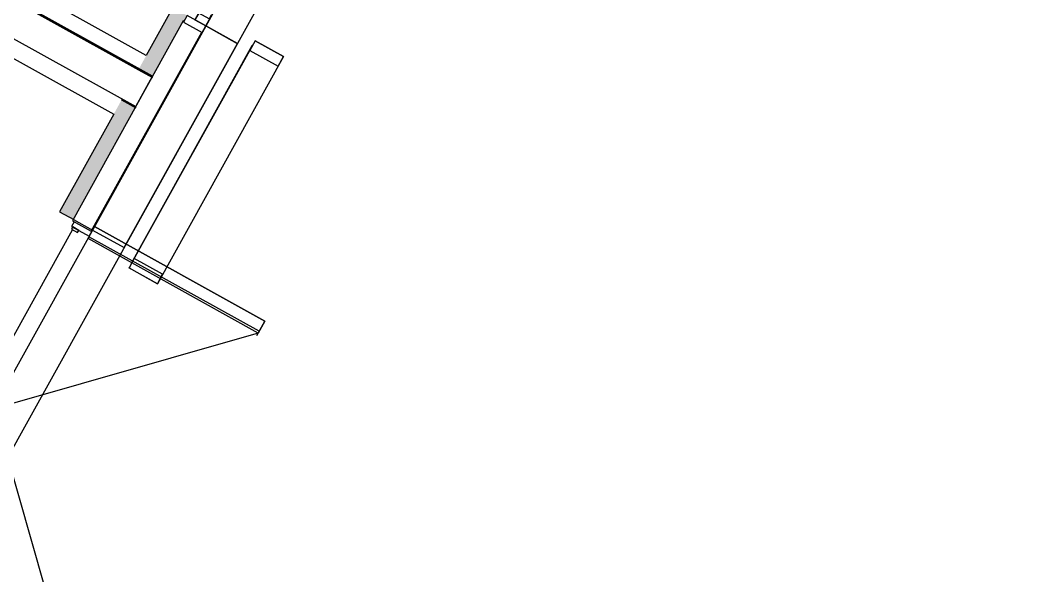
# Model space of a CAD drawing. Header units: metres. Extents: x 2.3 to 42.8, y 0.9 to 31.9.
# Drawn here: x 33.997 to 35.851, y 17.651 to 18.661 of the extents above; entities that cross this region are included whole.
import ezdxf

# ---------------------------------------------------------------- set-up
doc = ezdxf.new("R2010")
doc.units = ezdxf.units.M
for name, color, linetype in [('ARREDI', 9, 'Continuous'), ('PARETI_STRUTTURE', 7, 'Continuous'), ('PILASTRI_SETTI', 8, 'Continuous')]:
    doc.layers.add(name, color=color, linetype=linetype)

msp = doc.modelspace()

# ---------------------------------------------------------------- linework, layer by layer
at = {"layer": 'ARREDI'}
for points in [[(34.2067, 18.5041), (34.2373, 18.5592), (33.5009, 18.968), (33.4703, 18.913)], [(34.3213, 18.6739), (34.3145, 18.6618), (34.3345, 18.6507), (34.3447, 18.669), (34.3435, 18.6697), (34.3401, 18.6635)], [(34.4187, 18.6152), (34.1989, 18.2193), (34.1992, 18.2191), (34.419, 18.615)]]:
    msp.add_lwpolyline(points, close=True, dxfattribs=at)
for points in [[(34.2943, 18.6594), (34.2933, 18.66), (34.0914, 18.2963)], [(34.0914, 18.2963), (34.1258, 18.2772), (34.3268, 18.6392)], [(34.1989, 18.2193), (34.4187, 18.6152)]]:
    msp.add_lwpolyline(points, dxfattribs=at)
at = {"layer": 'PARETI_STRUTTURE'}
for points in [[(33.7734, 17.6404), (37.6425, 24.6087)], [(37.7058, 24.588), (33.0727, 16.2438)], [(34.2259, 18.597), (31.9652, 19.8523)], [(34.2374, 18.5569), (31.9509, 19.8265)], [(31.9509, 19.8265), (34.2116, 18.5712)], [(31.3899, 18.8161), (31.9059, 19.7456), (34.1667, 18.4903)], [(34.3278, 18.6386), (34.4492, 18.8572)], [(34.2743, 18.6841), (34.2259, 18.597)], [(34.2943, 18.6594), (34.2933, 18.66), (34.0914, 18.2963)], [(34.0914, 18.2963), (34.1258, 18.2772), (34.3268, 18.6392)], [(34.1283, 18.2792), (34.1854, 18.2475), (34.3916, 18.6189), (34.3345, 18.6507)], [(34.4238, 18.6236), (34.4755, 18.5949)], [(34.204, 18.2277), (34.4143, 18.6064)], [(34.4754, 18.5949), (34.2461, 18.1819)], [(34.2116, 18.5712), (34.2374, 18.5569)], [(34.181, 18.5161), (34.2068, 18.5018)], [(34.2068, 18.5018), (34.181, 18.5161)], [(34.1667, 18.4903), (34.068, 18.3127), (34.0939, 18.2984)], [(34.4272, 18.0876), (34.4417, 18.1138), (34.1319, 18.2858), (34.4417, 18.1138), (34.4297, 18.0921), (33.9478, 17.9543), (34.0856, 17.4725), (34.0736, 17.4508), (33.7638, 17.6228)], [(34.0945, 18.2946), (34.0898, 18.2862), (34.1222, 18.2682)], [(34.0938, 18.2984), (34.1283, 18.2793)], [(34.1199, 18.2641), (34.1319, 18.2858)], [(33.7476, 17.6602), (34.0916, 18.2798)], [(34.4314, 18.0952), (34.1216, 18.2672)], [(34.1222, 18.2682), (34.1283, 18.2792), (34.1272, 18.2798)], [(34.4297, 18.0921), (34.1199, 18.2641)], [(34.2461, 18.1819), (34.1944, 18.2105)]]:
    msp.add_lwpolyline(points, dxfattribs=at)
for points in [[(34.3345, 18.6507), (34.5639, 19.0638), (34.5439, 19.0748), (34.3145, 18.6618)], [(34.2067, 18.5041), (34.2373, 18.5592), (33.5009, 18.968), (33.4703, 18.913)], [(34.3278, 18.6386), (34.3345, 18.6507), (34.3001, 18.6698), (34.2934, 18.6577)], [(34.3345, 18.6507), (34.3915, 18.619)], [(34.4238, 18.6236), (34.4143, 18.6064), (34.4659, 18.5777), (34.4755, 18.5949)], [(34.1031, 18.2788), (34.092, 18.285), (34.0897, 18.2808), (34.1008, 18.2747)], [(34.204, 18.2277), (34.1945, 18.2105), (34.2461, 18.1819), (34.2556, 18.1991)]]:
    msp.add_lwpolyline(points, close=True, dxfattribs=at)
at = {"layer": 'PILASTRI_SETTI'}
for points in [[(34.2374, 18.5569), (34.3001, 18.6698), (34.2116, 18.5712), (34.2743, 18.6841)], [(34.0939, 18.2984), (34.2068, 18.5018), (34.068, 18.3127), (34.181, 18.5161)]]:
    msp.add_solid(points, dxfattribs=at)

doc.saveas('drawing.dxf')
